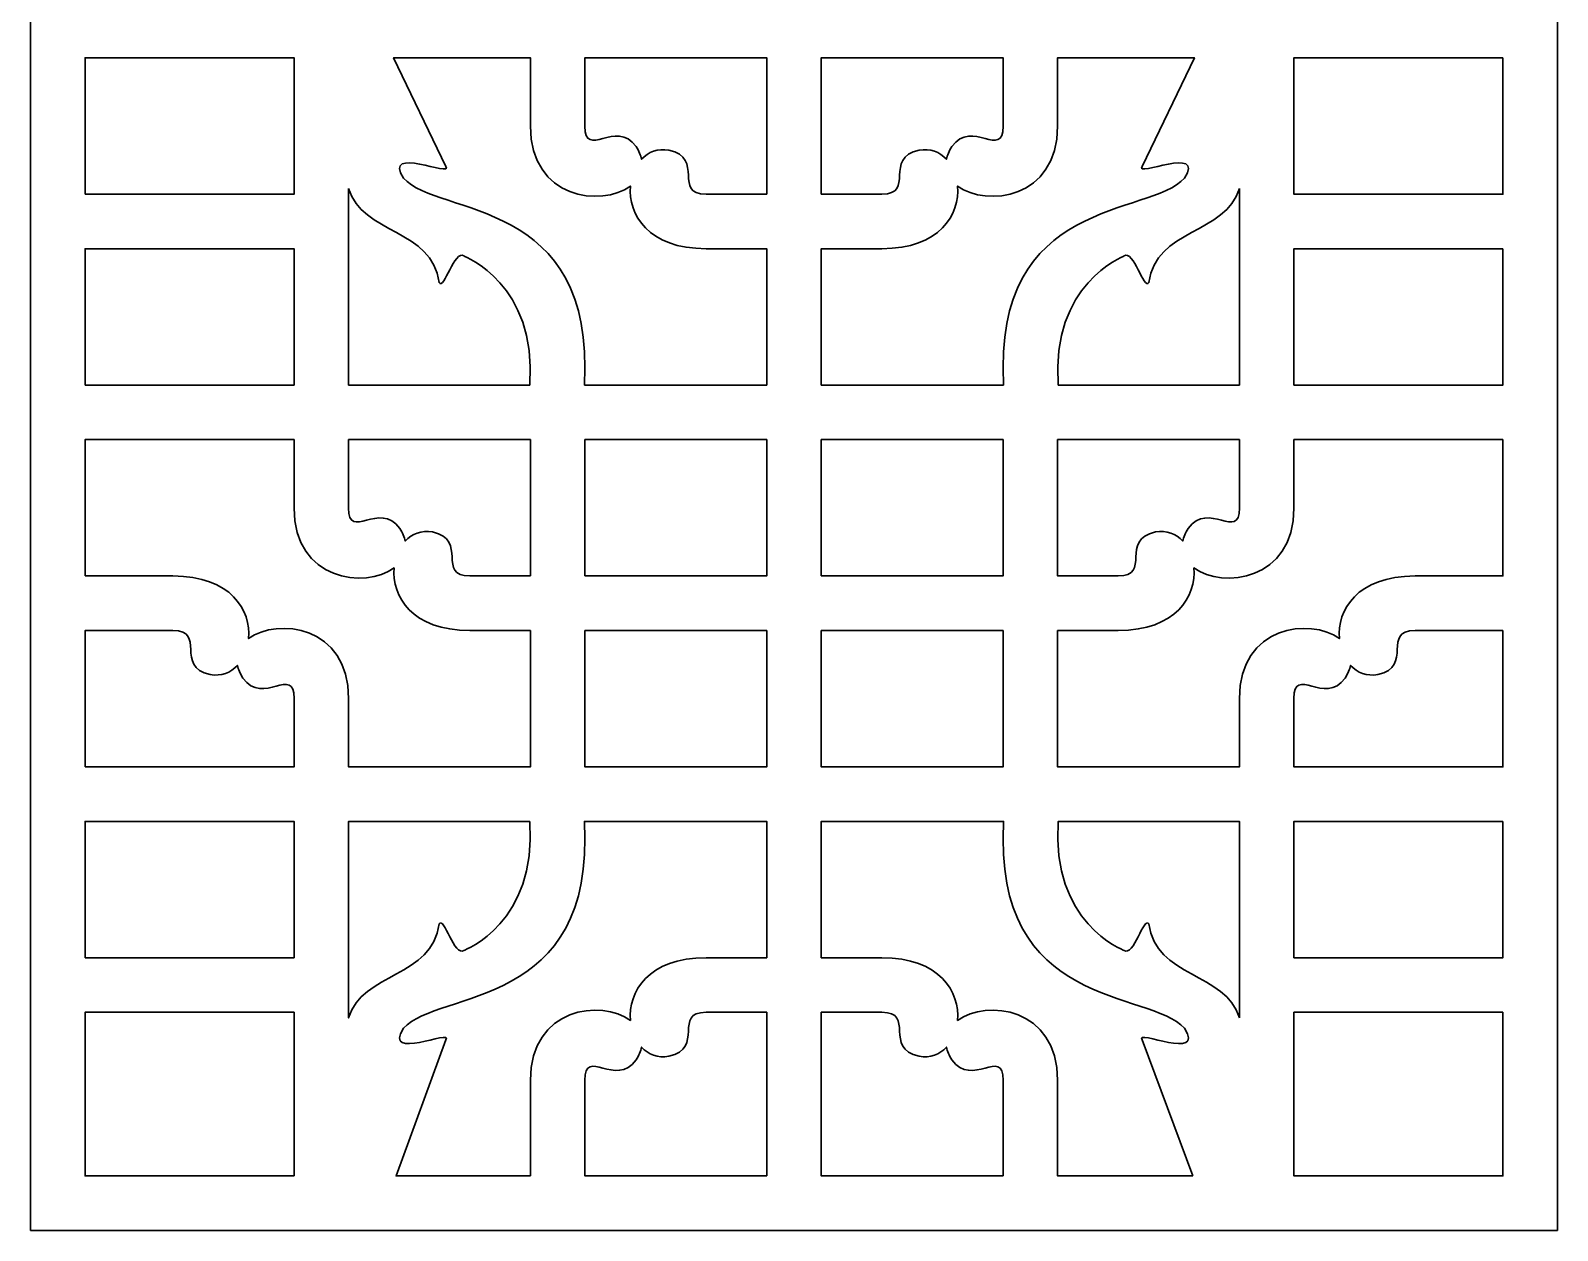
# Model space of a CAD drawing. Header units: centimetres. Extents: x -8.3 to -1.5, y -1.7 to 9.
# Drawn here: x -8.28 to -1.5, y -1.66 to 3.67 of the extents above; entities that cross this region are included whole.
import ezdxf

# ---------------------------------------------------------------- set-up
doc = ezdxf.new("R2010")
doc.units = ezdxf.units.CM
doc.header["$MEASUREMENT"] = 0
doc.layers.add('layer 1', color=7, linetype='Continuous')

msp = doc.modelspace()

# ---------------------------------------------------------------- linework, layer by layer
at = {"layer": 'layer 1', "color": 250, "lineweight": 30}
for points, knots in [([(-8.28051, 9.00076), (-8.28051, 9.00076), (-1.49954, 9.00076), (-1.49954, 9.00076), (-1.49954, 9.00076), (-1.49954, 9.00076), (-1.49954, -1.65505), (-1.49954, -1.65505), (-1.49954, -1.65505), (-1.49954, -1.65505), (-8.28051, -1.65505), (-8.28051, -1.65505), (-8.28051, -1.65505), (-8.28051, -1.65505), (-8.28051, 9.00076), (-8.28051, 9.00076)], [0, 0, 0, 0, 0.2, 0.2, 0.2, 0.2, 0.4, 0.4, 0.4, 0.4, 0.6, 0.6, 0.6, 0.6, 1, 1, 1, 1]), ([(-8.03833, 2.94632), (-8.03833, 2.94632), (-7.10999, 2.94632), (-7.10999, 2.94632), (-7.10999, 2.94632), (-7.10999, 2.94632), (-7.10999, 3.55176), (-7.10999, 3.55176), (-7.10999, 3.55176), (-7.10999, 3.55176), (-8.03833, 3.55176), (-8.03833, 3.55176), (-8.03833, 3.55176), (-8.03833, 3.55176), (-8.03833, 2.94632), (-8.03833, 2.94632)], [0, 0, 0, 0, 0.2, 0.2, 0.2, 0.2, 0.4, 0.4, 0.4, 0.4, 0.6, 0.6, 0.6, 0.6, 1, 1, 1, 1]), ([(-5.82084, 2.0987), (-5.77194, 2.93917), (-6.46856, 2.84468), (-6.62449, 3.01732), (-6.62449, 3.01732), (-6.71781, 3.16505), (-6.4021, 3.01885), (-6.43572, 3.06879), (-6.43572, 3.06879), (-6.43572, 3.06879), (-6.66834, 3.55176), (-6.66834, 3.55176), (-6.66834, 3.55176), (-6.66834, 3.55176), (-6.06056, 3.55176), (-6.06056, 3.55176), (-6.06056, 3.55176), (-6.06056, 3.55176), (-6.06056, 3.24807), (-6.06056, 3.24807), (-6.06056, 3.24807), (-6.06037, 2.92465), (-5.74367, 2.88731), (-5.61628, 2.9823), (-5.61628, 2.9823), (-5.62729, 2.8569), (-5.53864, 2.70429), (-5.28023, 2.70414), (-5.28023, 2.70414), (-5.28023, 2.70414), (-5.01113, 2.70414), (-5.01113, 2.70414), (-5.01113, 2.70414), (-5.01113, 2.70414), (-5.01113, 2.0987), (-5.01113, 2.0987), (-5.01113, 2.0987), (-5.01113, 2.0987), (-5.82084, 2.0987), (-5.82084, 2.0987)], [0, 0, 0, 0, 0.0909091, 0.0909091, 0.0909091, 0.0909091, 0.1818182, 0.1818182, 0.1818182, 0.1818182, 0.2727273, 0.2727273, 0.2727273, 0.2727273, 0.3636364, 0.3636364, 0.3636364, 0.3636364, 0.4545455, 0.4545455, 0.4545455, 0.4545455, 0.5454545, 0.5454545, 0.5454545, 0.5454545, 0.6363636, 0.6363636, 0.6363636, 0.6363636, 0.7272727, 0.7272727, 0.7272727, 0.7272727, 0.8181818, 0.8181818, 0.8181818, 0.8181818, 1, 1, 1, 1]), ([(-5.01113, 2.94632), (-5.11484, 2.94632), (-5.13107, 2.94632), (-5.28023, 2.94632), (-5.28023, 2.94632), (-5.43007, 2.9459), (-5.28535, 3.10676), (-5.4457, 3.1417), (-5.4457, 3.1417), (-5.49488, 3.15086), (-5.53669, 3.13347), (-5.56674, 3.10116), (-5.56674, 3.10116), (-5.57053, 3.11895), (-5.5785, 3.13779), (-5.59133, 3.15746), (-5.59133, 3.15746), (-5.68097, 3.28326), (-5.8188, 3.09823), (-5.81838, 3.24807), (-5.81838, 3.24807), (-5.81838, 3.40426), (-5.81838, 3.43001), (-5.81838, 3.55176), (-5.81838, 3.55176), (-5.81838, 3.55176), (-5.01113, 3.55176), (-5.01113, 3.55176), (-5.01113, 3.55176), (-5.01113, 3.55176), (-5.01113, 2.94632), (-5.01113, 2.94632)], [0, 0, 0, 0, 0.1111111, 0.1111111, 0.1111111, 0.1111111, 0.2222222, 0.2222222, 0.2222222, 0.2222222, 0.3333333, 0.3333333, 0.3333333, 0.3333333, 0.4444444, 0.4444444, 0.4444444, 0.4444444, 0.5555556, 0.5555556, 0.5555556, 0.5555556, 0.6666667, 0.6666667, 0.6666667, 0.6666667, 0.7777778, 0.7777778, 0.7777778, 0.7777778, 1, 1, 1, 1]), ([(-3.95924, 2.0987), (-4.00815, 2.93917), (-3.31153, 2.84468), (-3.1556, 3.01732), (-3.1556, 3.01732), (-3.06228, 3.16505), (-3.37799, 3.01885), (-3.34437, 3.06879), (-3.34437, 3.06879), (-3.34437, 3.06879), (-3.11175, 3.55176), (-3.11175, 3.55176), (-3.11175, 3.55176), (-3.11175, 3.55176), (-3.71953, 3.55176), (-3.71953, 3.55176), (-3.71953, 3.55176), (-3.71953, 3.55176), (-3.71953, 3.24807), (-3.71953, 3.24807), (-3.71953, 3.24807), (-3.71971, 2.92465), (-4.03642, 2.88731), (-4.16381, 2.9823), (-4.16381, 2.9823), (-4.1528, 2.8569), (-4.24145, 2.70429), (-4.49986, 2.70414), (-4.49986, 2.70414), (-4.49986, 2.70414), (-4.76895, 2.70414), (-4.76895, 2.70414), (-4.76895, 2.70414), (-4.76895, 2.70414), (-4.76895, 2.0987), (-4.76895, 2.0987), (-4.76895, 2.0987), (-4.76895, 2.0987), (-3.95924, 2.0987), (-3.95924, 2.0987)], [0, 0, 0, 0, 0.0909091, 0.0909091, 0.0909091, 0.0909091, 0.1818182, 0.1818182, 0.1818182, 0.1818182, 0.2727273, 0.2727273, 0.2727273, 0.2727273, 0.3636364, 0.3636364, 0.3636364, 0.3636364, 0.4545455, 0.4545455, 0.4545455, 0.4545455, 0.5454545, 0.5454545, 0.5454545, 0.5454545, 0.6363636, 0.6363636, 0.6363636, 0.6363636, 0.7272727, 0.7272727, 0.7272727, 0.7272727, 0.8181818, 0.8181818, 0.8181818, 0.8181818, 1, 1, 1, 1]), ([(-4.76895, 2.94632), (-4.66526, 2.94632), (-4.64902, 2.94632), (-4.49986, 2.94632), (-4.49986, 2.94632), (-4.35001, 2.9459), (-4.49474, 3.10676), (-4.33438, 3.1417), (-4.33438, 3.1417), (-4.28521, 3.15086), (-4.2434, 3.13347), (-4.21334, 3.10116), (-4.21334, 3.10116), (-4.20956, 3.11895), (-4.20159, 3.13779), (-4.18876, 3.15746), (-4.18876, 3.15746), (-4.09911, 3.28326), (-3.96128, 3.09823), (-3.9617, 3.24807), (-3.9617, 3.24807), (-3.9617, 3.40426), (-3.9617, 3.43001), (-3.9617, 3.55176), (-3.9617, 3.55176), (-3.9617, 3.55176), (-4.76895, 3.55176), (-4.76895, 3.55176), (-4.76895, 3.55176), (-4.76895, 3.55176), (-4.76895, 2.94632), (-4.76895, 2.94632)], [0, 0, 0, 0, 0.1111111, 0.1111111, 0.1111111, 0.1111111, 0.2222222, 0.2222222, 0.2222222, 0.2222222, 0.3333333, 0.3333333, 0.3333333, 0.3333333, 0.4444444, 0.4444444, 0.4444444, 0.4444444, 0.5555556, 0.5555556, 0.5555556, 0.5555556, 0.6666667, 0.6666667, 0.6666667, 0.6666667, 0.7777778, 0.7777778, 0.7777778, 0.7777778, 1, 1, 1, 1]), ([(-1.74171, 3.55176), (-1.74171, 3.55176), (-2.6701, 3.55176), (-2.6701, 3.55176), (-2.6701, 3.55176), (-2.6701, 3.55176), (-2.6701, 2.94632), (-2.6701, 2.94632), (-2.6701, 2.94632), (-2.6701, 2.94632), (-1.74171, 2.94632), (-1.74171, 2.94632), (-1.74171, 2.94632), (-1.74171, 2.94632), (-1.74171, 3.55176), (-1.74171, 3.55176)], [0, 0, 0, 0, 0.2, 0.2, 0.2, 0.2, 0.4, 0.4, 0.4, 0.4, 0.6, 0.6, 0.6, 0.6, 1, 1, 1, 1]), ([(-6.86781, 2.97126), (-6.81026, 2.76891), (-6.49307, 2.79198), (-6.46642, 2.55359), (-6.46642, 2.55359), (-6.44351, 2.519), (-6.39824, 2.70205), (-6.35582, 2.67196), (-6.35582, 2.67196), (-6.35282, 2.66994), (-6.03008, 2.54746), (-6.06326, 2.0987), (-6.06326, 2.0987), (-6.06326, 2.0987), (-6.86781, 2.0987), (-6.86781, 2.0987), (-6.86781, 2.0987), (-6.86781, 2.0987), (-6.86781, 2.97126), (-6.86781, 2.97126)], [0, 0, 0, 0, 0.1666667, 0.1666667, 0.1666667, 0.1666667, 0.3333333, 0.3333333, 0.3333333, 0.3333333, 0.5, 0.5, 0.5, 0.5, 0.6666667, 0.6666667, 0.6666667, 0.6666667, 1, 1, 1, 1]), ([(-2.91228, 2.97126), (-2.96983, 2.76891), (-3.28702, 2.79198), (-3.31366, 2.55359), (-3.31366, 2.55359), (-3.33658, 2.519), (-3.38185, 2.70205), (-3.42427, 2.67196), (-3.42427, 2.67196), (-3.42727, 2.66994), (-3.75, 2.54746), (-3.71682, 2.0987), (-3.71682, 2.0987), (-3.71682, 2.0987), (-2.91228, 2.0987), (-2.91228, 2.0987), (-2.91228, 2.0987), (-2.91228, 2.0987), (-2.91228, 2.97126), (-2.91228, 2.97126)], [0, 0, 0, 0, 0.1666667, 0.1666667, 0.1666667, 0.1666667, 0.3333333, 0.3333333, 0.3333333, 0.3333333, 0.5, 0.5, 0.5, 0.5, 0.6666667, 0.6666667, 0.6666667, 0.6666667, 1, 1, 1, 1]), ([(-8.03833, 2.0987), (-8.03833, 2.0987), (-7.10999, 2.0987), (-7.10999, 2.0987), (-7.10999, 2.0987), (-7.10999, 2.0987), (-7.10999, 2.70414), (-7.10999, 2.70414), (-7.10999, 2.70414), (-7.10999, 2.70414), (-8.03833, 2.70414), (-8.03833, 2.70414), (-8.03833, 2.70414), (-8.03833, 2.70414), (-8.03833, 2.0987), (-8.03833, 2.0987)], [0, 0, 0, 0, 0.2, 0.2, 0.2, 0.2, 0.4, 0.4, 0.4, 0.4, 0.6, 0.6, 0.6, 0.6, 1, 1, 1, 1]), ([(-1.74171, 2.70414), (-1.74171, 2.70414), (-2.6701, 2.70414), (-2.6701, 2.70414), (-2.6701, 2.70414), (-2.6701, 2.70414), (-2.6701, 2.0987), (-2.6701, 2.0987), (-2.6701, 2.0987), (-2.6701, 2.0987), (-1.74171, 2.0987), (-1.74171, 2.0987), (-1.74171, 2.0987), (-1.74171, 2.0987), (-1.74171, 2.70414), (-1.74171, 2.70414)], [0, 0, 0, 0, 0.2, 0.2, 0.2, 0.2, 0.4, 0.4, 0.4, 0.4, 0.6, 0.6, 0.6, 0.6, 1, 1, 1, 1]), ([(-8.03833, 1.25107), (-8.03833, 1.25107), (-7.64814, 1.25107), (-7.64814, 1.25107), (-7.64814, 1.25107), (-7.38973, 1.25093), (-7.30109, 1.09832), (-7.31209, 0.97291), (-7.31209, 0.97291), (-7.1847, 1.0679), (-6.868, 1.03056), (-6.86781, 0.70714), (-6.86781, 0.70714), (-6.86781, 0.70714), (-6.86781, 0.40345), (-6.86781, 0.40345), (-6.86781, 0.40345), (-6.86781, 0.40345), (-6.06056, 0.40345), (-6.06056, 0.40345), (-6.06056, 0.40345), (-6.06056, 0.40345), (-6.06056, 1.0089), (-6.06056, 1.0089), (-6.06056, 1.0089), (-6.06056, 1.0089), (-6.32966, 1.0089), (-6.32966, 1.0089), (-6.32966, 1.0089), (-6.58807, 1.00904), (-6.67671, 1.16165), (-6.66571, 1.28706), (-6.66571, 1.28706), (-6.7931, 1.19207), (-7.1098, 1.22941), (-7.10999, 1.55283), (-7.10999, 1.55283), (-7.10999, 1.55283), (-7.10999, 1.85652), (-7.10999, 1.85652), (-7.10999, 1.85652), (-7.10999, 1.85652), (-8.03833, 1.85652), (-8.03833, 1.85652), (-8.03833, 1.85652), (-8.03833, 1.85652), (-8.03833, 1.25107), (-8.03833, 1.25107)], [0, 0, 0, 0, 0.0769231, 0.0769231, 0.0769231, 0.0769231, 0.1538462, 0.1538462, 0.1538462, 0.1538462, 0.2307692, 0.2307692, 0.2307692, 0.2307692, 0.3076923, 0.3076923, 0.3076923, 0.3076923, 0.3846154, 0.3846154, 0.3846154, 0.3846154, 0.4615385, 0.4615385, 0.4615385, 0.4615385, 0.5384615, 0.5384615, 0.5384615, 0.5384615, 0.6153846, 0.6153846, 0.6153846, 0.6153846, 0.6923077, 0.6923077, 0.6923077, 0.6923077, 0.7692308, 0.7692308, 0.7692308, 0.7692308, 0.8461538, 0.8461538, 0.8461538, 0.8461538, 1, 1, 1, 1]), ([(-6.06056, 1.25107), (-6.06056, 1.25107), (-6.06056, 1.85652), (-6.06056, 1.85652), (-6.06056, 1.85652), (-6.06056, 1.85652), (-6.86781, 1.85652), (-6.86781, 1.85652), (-6.86781, 1.85652), (-6.86781, 1.73476), (-6.86781, 1.70901), (-6.86781, 1.55283), (-6.86781, 1.55283), (-6.86823, 1.40298), (-6.7304, 1.58802), (-6.64076, 1.46222), (-6.64076, 1.46222), (-6.62793, 1.44255), (-6.61996, 1.42371), (-6.61617, 1.40591), (-6.61617, 1.40591), (-6.58612, 1.43823), (-6.54431, 1.45561), (-6.49513, 1.44646), (-6.49513, 1.44646), (-6.33478, 1.41152), (-6.4795, 1.25065), (-6.32966, 1.25107), (-6.32966, 1.25107), (-6.1805, 1.25107), (-6.16426, 1.25107), (-6.06056, 1.25107)], [0, 0, 0, 0, 0.1111111, 0.1111111, 0.1111111, 0.1111111, 0.2222222, 0.2222222, 0.2222222, 0.2222222, 0.3333333, 0.3333333, 0.3333333, 0.3333333, 0.4444444, 0.4444444, 0.4444444, 0.4444444, 0.5555556, 0.5555556, 0.5555556, 0.5555556, 0.6666667, 0.6666667, 0.6666667, 0.6666667, 0.7777778, 0.7777778, 0.7777778, 0.7777778, 1, 1, 1, 1]), ([(-5.81838, 1.25107), (-5.81838, 1.25107), (-5.01113, 1.25107), (-5.01113, 1.25107), (-5.01113, 1.25107), (-5.01113, 1.25107), (-5.01113, 1.85652), (-5.01113, 1.85652), (-5.01113, 1.85652), (-5.01113, 1.85652), (-5.81838, 1.85652), (-5.81838, 1.85652), (-5.81838, 1.85652), (-5.81838, 1.85652), (-5.81838, 1.25107), (-5.81838, 1.25107)], [0, 0, 0, 0, 0.2, 0.2, 0.2, 0.2, 0.4, 0.4, 0.4, 0.4, 0.6, 0.6, 0.6, 0.6, 1, 1, 1, 1]), ([(-4.76895, 1.25107), (-4.76895, 1.25107), (-3.9617, 1.25107), (-3.9617, 1.25107), (-3.9617, 1.25107), (-3.9617, 1.25107), (-3.9617, 1.85652), (-3.9617, 1.85652), (-3.9617, 1.85652), (-3.9617, 1.85652), (-4.76895, 1.85652), (-4.76895, 1.85652), (-4.76895, 1.85652), (-4.76895, 1.85652), (-4.76895, 1.25107), (-4.76895, 1.25107)], [0, 0, 0, 0, 0.2, 0.2, 0.2, 0.2, 0.4, 0.4, 0.4, 0.4, 0.6, 0.6, 0.6, 0.6, 1, 1, 1, 1]), ([(-1.74171, 1.85652), (-1.74171, 1.85652), (-2.6701, 1.85652), (-2.6701, 1.85652), (-2.6701, 1.85652), (-2.6701, 1.85652), (-2.6701, 1.55283), (-2.6701, 1.55283), (-2.6701, 1.55283), (-2.67028, 1.22941), (-2.98699, 1.19207), (-3.11438, 1.28706), (-3.11438, 1.28706), (-3.10337, 1.16165), (-3.19202, 1.00904), (-3.45043, 1.0089), (-3.45043, 1.0089), (-3.45043, 1.0089), (-3.71953, 1.0089), (-3.71953, 1.0089), (-3.71953, 1.0089), (-3.71953, 1.0089), (-3.71953, 0.40345), (-3.71953, 0.40345), (-3.71953, 0.40345), (-3.71953, 0.40345), (-2.91228, 0.40345), (-2.91228, 0.40345), (-2.91228, 0.40345), (-2.91228, 0.40345), (-2.91228, 0.70714), (-2.91228, 0.70714), (-2.91228, 0.70714), (-2.91209, 1.03056), (-2.59539, 1.0679), (-2.468, 0.97291), (-2.468, 0.97291), (-2.479, 1.09832), (-2.39036, 1.25093), (-2.13194, 1.25107), (-2.13194, 1.25107), (-2.13194, 1.25107), (-1.74171, 1.25107), (-1.74171, 1.25107), (-1.74171, 1.25107), (-1.74171, 1.25107), (-1.74171, 1.85652), (-1.74171, 1.85652)], [0, 0, 0, 0, 0.0769231, 0.0769231, 0.0769231, 0.0769231, 0.1538462, 0.1538462, 0.1538462, 0.1538462, 0.2307692, 0.2307692, 0.2307692, 0.2307692, 0.3076923, 0.3076923, 0.3076923, 0.3076923, 0.3846154, 0.3846154, 0.3846154, 0.3846154, 0.4615385, 0.4615385, 0.4615385, 0.4615385, 0.5384615, 0.5384615, 0.5384615, 0.5384615, 0.6153846, 0.6153846, 0.6153846, 0.6153846, 0.6923077, 0.6923077, 0.6923077, 0.6923077, 0.7692308, 0.7692308, 0.7692308, 0.7692308, 0.8461538, 0.8461538, 0.8461538, 0.8461538, 1, 1, 1, 1]), ([(-2.91228, 1.85652), (-2.91228, 1.85652), (-3.71953, 1.85652), (-3.71953, 1.85652), (-3.71953, 1.85652), (-3.71953, 1.85652), (-3.71953, 1.25107), (-3.71953, 1.25107), (-3.71953, 1.25107), (-3.61583, 1.25107), (-3.59959, 1.25107), (-3.45043, 1.25107), (-3.45043, 1.25107), (-3.30059, 1.25065), (-3.44531, 1.41152), (-3.28496, 1.44646), (-3.28496, 1.44646), (-3.23578, 1.45561), (-3.19397, 1.43823), (-3.16392, 1.40591), (-3.16392, 1.40591), (-3.16013, 1.42371), (-3.15216, 1.44255), (-3.13933, 1.46222), (-3.13933, 1.46222), (-3.04968, 1.58802), (-2.91185, 1.40298), (-2.91228, 1.55283), (-2.91228, 1.55283), (-2.91228, 1.70901), (-2.91228, 1.73476), (-2.91228, 1.85652)], [0, 0, 0, 0, 0.1111111, 0.1111111, 0.1111111, 0.1111111, 0.2222222, 0.2222222, 0.2222222, 0.2222222, 0.3333333, 0.3333333, 0.3333333, 0.3333333, 0.4444444, 0.4444444, 0.4444444, 0.4444444, 0.5555556, 0.5555556, 0.5555556, 0.5555556, 0.6666667, 0.6666667, 0.6666667, 0.6666667, 0.7777778, 0.7777778, 0.7777778, 0.7777778, 1, 1, 1, 1]), ([(-8.03833, 0.40345), (-8.03833, 0.40345), (-7.10999, 0.40345), (-7.10999, 0.40345), (-7.10999, 0.40345), (-7.10999, 0.52521), (-7.10999, 0.55095), (-7.10999, 0.70714), (-7.10999, 0.70714), (-7.10957, 0.85699), (-7.2474, 0.67195), (-7.33705, 0.79775), (-7.33705, 0.79775), (-7.34987, 0.81742), (-7.35784, 0.83626), (-7.36163, 0.85406), (-7.36163, 0.85406), (-7.39168, 0.82174), (-7.43349, 0.80436), (-7.48267, 0.81351), (-7.48267, 0.81351), (-7.64302, 0.84845), (-7.4983, 1.00932), (-7.64814, 1.0089), (-7.64814, 1.0089), (-7.79968, 1.0089), (-7.90225, 1.0089), (-8.03833, 1.0089), (-8.03833, 1.0089), (-8.03833, 1.0089), (-8.03833, 0.40345), (-8.03833, 0.40345)], [0, 0, 0, 0, 0.1111111, 0.1111111, 0.1111111, 0.1111111, 0.2222222, 0.2222222, 0.2222222, 0.2222222, 0.3333333, 0.3333333, 0.3333333, 0.3333333, 0.4444444, 0.4444444, 0.4444444, 0.4444444, 0.5555556, 0.5555556, 0.5555556, 0.5555556, 0.6666667, 0.6666667, 0.6666667, 0.6666667, 0.7777778, 0.7777778, 0.7777778, 0.7777778, 1, 1, 1, 1]), ([(-5.01113, 1.0089), (-5.01113, 1.0089), (-5.81838, 1.0089), (-5.81838, 1.0089), (-5.81838, 1.0089), (-5.81838, 1.0089), (-5.81838, 0.40345), (-5.81838, 0.40345), (-5.81838, 0.40345), (-5.81838, 0.40345), (-5.01113, 0.40345), (-5.01113, 0.40345), (-5.01113, 0.40345), (-5.01113, 0.40345), (-5.01113, 1.0089), (-5.01113, 1.0089)], [0, 0, 0, 0, 0.2, 0.2, 0.2, 0.2, 0.4, 0.4, 0.4, 0.4, 0.6, 0.6, 0.6, 0.6, 1, 1, 1, 1]), ([(-3.9617, 1.0089), (-3.9617, 1.0089), (-4.76895, 1.0089), (-4.76895, 1.0089), (-4.76895, 1.0089), (-4.76895, 1.0089), (-4.76895, 0.40345), (-4.76895, 0.40345), (-4.76895, 0.40345), (-4.76895, 0.40345), (-3.9617, 0.40345), (-3.9617, 0.40345), (-3.9617, 0.40345), (-3.9617, 0.40345), (-3.9617, 1.0089), (-3.9617, 1.0089)], [0, 0, 0, 0, 0.2, 0.2, 0.2, 0.2, 0.4, 0.4, 0.4, 0.4, 0.6, 0.6, 0.6, 0.6, 1, 1, 1, 1]), ([(-1.74171, 1.0089), (-1.87782, 1.0089), (-1.98039, 1.0089), (-2.13194, 1.0089), (-2.13194, 1.0089), (-2.28179, 1.00932), (-2.13707, 0.84845), (-2.29742, 0.81351), (-2.29742, 0.81351), (-2.34659, 0.80436), (-2.3884, 0.82174), (-2.41846, 0.85406), (-2.41846, 0.85406), (-2.42225, 0.83626), (-2.43022, 0.81742), (-2.44304, 0.79775), (-2.44304, 0.79775), (-2.53269, 0.67195), (-2.67052, 0.85699), (-2.6701, 0.70714), (-2.6701, 0.70714), (-2.6701, 0.55095), (-2.6701, 0.52521), (-2.6701, 0.40345), (-2.6701, 0.40345), (-2.6701, 0.40345), (-1.74171, 0.40345), (-1.74171, 0.40345), (-1.74171, 0.40345), (-1.74171, 0.40345), (-1.74171, 1.0089), (-1.74171, 1.0089)], [0, 0, 0, 0, 0.1111111, 0.1111111, 0.1111111, 0.1111111, 0.2222222, 0.2222222, 0.2222222, 0.2222222, 0.3333333, 0.3333333, 0.3333333, 0.3333333, 0.4444444, 0.4444444, 0.4444444, 0.4444444, 0.5555556, 0.5555556, 0.5555556, 0.5555556, 0.6666667, 0.6666667, 0.6666667, 0.6666667, 0.7777778, 0.7777778, 0.7777778, 0.7777778, 1, 1, 1, 1]), ([(-8.03833, -0.44417), (-8.03833, -0.44417), (-7.10999, -0.44417), (-7.10999, -0.44417), (-7.10999, -0.44417), (-7.10999, -0.44417), (-7.10999, 0.16127), (-7.10999, 0.16127), (-7.10999, 0.16127), (-7.10999, 0.16127), (-8.03833, 0.16127), (-8.03833, 0.16127), (-8.03833, 0.16127), (-8.03833, 0.16127), (-8.03833, -0.44417), (-8.03833, -0.44417)], [0, 0, 0, 0, 0.2, 0.2, 0.2, 0.2, 0.4, 0.4, 0.4, 0.4, 0.6, 0.6, 0.6, 0.6, 1, 1, 1, 1]), ([(-6.06326, 0.16127), (-6.06326, 0.16127), (-6.86781, 0.16127), (-6.86781, 0.16127), (-6.86781, 0.16127), (-6.86781, 0.16127), (-6.86781, -0.71128), (-6.86781, -0.71128), (-6.86781, -0.71128), (-6.81026, -0.50893), (-6.49307, -0.53201), (-6.46642, -0.29362), (-6.46642, -0.29362), (-6.44351, -0.25903), (-6.39824, -0.44208), (-6.35582, -0.41199), (-6.35582, -0.41199), (-6.35282, -0.40997), (-6.03009, -0.28749), (-6.06326, 0.16127)], [0, 0, 0, 0, 0.1666667, 0.1666667, 0.1666667, 0.1666667, 0.3333333, 0.3333333, 0.3333333, 0.3333333, 0.5, 0.5, 0.5, 0.5, 0.6666667, 0.6666667, 0.6666667, 0.6666667, 1, 1, 1, 1]), ([(-6.06056, -1.41288), (-6.06056, -1.41288), (-6.06056, -0.9881), (-6.06056, -0.9881), (-6.06056, -0.9881), (-6.06037, -0.66469), (-5.74367, -0.62734), (-5.61628, -0.72233), (-5.61628, -0.72233), (-5.62729, -0.59693), (-5.53864, -0.44432), (-5.28023, -0.44417), (-5.28023, -0.44417), (-5.28023, -0.44417), (-5.01113, -0.44417), (-5.01113, -0.44417), (-5.01113, -0.44417), (-5.01113, -0.44417), (-5.01113, 0.16127), (-5.01113, 0.16127), (-5.01113, 0.16127), (-5.01113, 0.16127), (-5.82084, 0.16127), (-5.82084, 0.16127), (-5.82084, 0.16127), (-5.77194, -0.67919), (-6.46856, -0.58471), (-6.62449, -0.75735), (-6.62449, -0.75735), (-6.71781, -0.90508), (-6.4021, -0.75888), (-6.43572, -0.80882), (-6.43572, -0.80882), (-6.43572, -0.80882), (-6.65746, -1.41288), (-6.65746, -1.41288), (-6.65746, -1.41288), (-6.65746, -1.41288), (-6.06056, -1.41288), (-6.06056, -1.41288)], [0, 0, 0, 0, 0.0909091, 0.0909091, 0.0909091, 0.0909091, 0.1818182, 0.1818182, 0.1818182, 0.1818182, 0.2727273, 0.2727273, 0.2727273, 0.2727273, 0.3636364, 0.3636364, 0.3636364, 0.3636364, 0.4545455, 0.4545455, 0.4545455, 0.4545455, 0.5454545, 0.5454545, 0.5454545, 0.5454545, 0.6363636, 0.6363636, 0.6363636, 0.6363636, 0.7272727, 0.7272727, 0.7272727, 0.7272727, 0.8181818, 0.8181818, 0.8181818, 0.8181818, 1, 1, 1, 1]), ([(-3.1188, -1.41288), (-3.1188, -1.41288), (-3.34437, -0.80882), (-3.34437, -0.80882), (-3.34437, -0.80882), (-3.37799, -0.75888), (-3.06228, -0.90508), (-3.1556, -0.75735), (-3.1556, -0.75735), (-3.31153, -0.58471), (-4.00815, -0.67919), (-3.95924, 0.16127), (-3.95924, 0.16127), (-3.95924, 0.16127), (-4.76895, 0.16127), (-4.76895, 0.16127), (-4.76895, 0.16127), (-4.76895, 0.16127), (-4.76895, -0.44417), (-4.76895, -0.44417), (-4.76895, -0.44417), (-4.76895, -0.44417), (-4.49986, -0.44417), (-4.49986, -0.44417), (-4.49986, -0.44417), (-4.24145, -0.44432), (-4.1528, -0.59693), (-4.16381, -0.72233), (-4.16381, -0.72233), (-4.03642, -0.62734), (-3.71971, -0.66469), (-3.71953, -0.9881), (-3.71953, -0.9881), (-3.71953, -0.9881), (-3.71953, -1.41288), (-3.71953, -1.41288), (-3.71953, -1.41288), (-3.71953, -1.41288), (-3.1188, -1.41288), (-3.1188, -1.41288)], [0, 0, 0, 0, 0.0909091, 0.0909091, 0.0909091, 0.0909091, 0.1818182, 0.1818182, 0.1818182, 0.1818182, 0.2727273, 0.2727273, 0.2727273, 0.2727273, 0.3636364, 0.3636364, 0.3636364, 0.3636364, 0.4545455, 0.4545455, 0.4545455, 0.4545455, 0.5454545, 0.5454545, 0.5454545, 0.5454545, 0.6363636, 0.6363636, 0.6363636, 0.6363636, 0.7272727, 0.7272727, 0.7272727, 0.7272727, 0.8181818, 0.8181818, 0.8181818, 0.8181818, 1, 1, 1, 1]), ([(-2.91228, -0.71128), (-2.91228, -0.71128), (-2.91228, 0.16127), (-2.91228, 0.16127), (-2.91228, 0.16127), (-2.91228, 0.16127), (-3.71682, 0.16127), (-3.71682, 0.16127), (-3.71682, 0.16127), (-3.75, -0.28749), (-3.42727, -0.40997), (-3.42427, -0.41199), (-3.42427, -0.41199), (-3.38185, -0.44208), (-3.33658, -0.25903), (-3.31366, -0.29362), (-3.31366, -0.29362), (-3.28702, -0.53201), (-2.96983, -0.50893), (-2.91228, -0.71128)], [0, 0, 0, 0, 0.1666667, 0.1666667, 0.1666667, 0.1666667, 0.3333333, 0.3333333, 0.3333333, 0.3333333, 0.5, 0.5, 0.5, 0.5, 0.6666667, 0.6666667, 0.6666667, 0.6666667, 1, 1, 1, 1]), ([(-1.74171, 0.16127), (-1.74171, 0.16127), (-2.6701, 0.16127), (-2.6701, 0.16127), (-2.6701, 0.16127), (-2.6701, 0.16127), (-2.6701, -0.44417), (-2.6701, -0.44417), (-2.6701, -0.44417), (-2.6701, -0.44417), (-1.74171, -0.44417), (-1.74171, -0.44417), (-1.74171, -0.44417), (-1.74171, -0.44417), (-1.74171, 0.16127), (-1.74171, 0.16127)], [0, 0, 0, 0, 0.2, 0.2, 0.2, 0.2, 0.4, 0.4, 0.4, 0.4, 0.6, 0.6, 0.6, 0.6, 1, 1, 1, 1]), ([(-7.10999, -1.41288), (-7.10999, -1.41288), (-7.10999, -0.68635), (-7.10999, -0.68635), (-7.10999, -0.68635), (-7.10999, -0.68635), (-8.03833, -0.68635), (-8.03833, -0.68635), (-8.03833, -0.68635), (-8.03833, -0.68635), (-8.03833, -1.41288), (-8.03833, -1.41288), (-8.03833, -1.41288), (-8.03833, -1.41288), (-7.10999, -1.41288), (-7.10999, -1.41288)], [0, 0, 0, 0, 0.2, 0.2, 0.2, 0.2, 0.4, 0.4, 0.4, 0.4, 0.6, 0.6, 0.6, 0.6, 1, 1, 1, 1]), ([(-5.01113, -1.41288), (-5.01113, -1.41288), (-5.01113, -0.68635), (-5.01113, -0.68635), (-5.01113, -0.68635), (-5.11484, -0.68635), (-5.13107, -0.68635), (-5.28023, -0.68635), (-5.28023, -0.68635), (-5.43007, -0.68593), (-5.28535, -0.84679), (-5.4457, -0.88173), (-5.4457, -0.88173), (-5.49488, -0.89089), (-5.53669, -0.8735), (-5.56674, -0.84119), (-5.56674, -0.84119), (-5.57053, -0.85898), (-5.5785, -0.87782), (-5.59133, -0.8975), (-5.59133, -0.8975), (-5.68097, -1.02329), (-5.8188, -0.83826), (-5.81838, -0.9881), (-5.81838, -0.9881), (-5.81838, -1.13579), (-5.81838, -1.27002), (-5.81838, -1.41288), (-5.81838, -1.41288), (-5.81838, -1.41288), (-5.01113, -1.41288), (-5.01113, -1.41288)], [0, 0, 0, 0, 0.1111111, 0.1111111, 0.1111111, 0.1111111, 0.2222222, 0.2222222, 0.2222222, 0.2222222, 0.3333333, 0.3333333, 0.3333333, 0.3333333, 0.4444444, 0.4444444, 0.4444444, 0.4444444, 0.5555556, 0.5555556, 0.5555556, 0.5555556, 0.6666667, 0.6666667, 0.6666667, 0.6666667, 0.7777778, 0.7777778, 0.7777778, 0.7777778, 1, 1, 1, 1]), ([(-3.9617, -1.41288), (-3.9617, -1.27002), (-3.9617, -1.13579), (-3.9617, -0.9881), (-3.9617, -0.9881), (-3.96128, -0.83826), (-4.09911, -1.02329), (-4.18876, -0.8975), (-4.18876, -0.8975), (-4.20159, -0.87782), (-4.20956, -0.85898), (-4.21334, -0.84119), (-4.21334, -0.84119), (-4.2434, -0.8735), (-4.28521, -0.89089), (-4.33438, -0.88173), (-4.33438, -0.88173), (-4.49474, -0.84679), (-4.35001, -0.68593), (-4.49986, -0.68635), (-4.49986, -0.68635), (-4.64902, -0.68635), (-4.66526, -0.68635), (-4.76895, -0.68635), (-4.76895, -0.68635), (-4.76895, -0.68635), (-4.76895, -1.41288), (-4.76895, -1.41288), (-4.76895, -1.41288), (-4.76895, -1.41288), (-3.9617, -1.41288), (-3.9617, -1.41288)], [0, 0, 0, 0, 0.1111111, 0.1111111, 0.1111111, 0.1111111, 0.2222222, 0.2222222, 0.2222222, 0.2222222, 0.3333333, 0.3333333, 0.3333333, 0.3333333, 0.4444444, 0.4444444, 0.4444444, 0.4444444, 0.5555556, 0.5555556, 0.5555556, 0.5555556, 0.6666667, 0.6666667, 0.6666667, 0.6666667, 0.7777778, 0.7777778, 0.7777778, 0.7777778, 1, 1, 1, 1]), ([(-1.74171, -0.68635), (-1.74171, -0.68635), (-2.6701, -0.68635), (-2.6701, -0.68635), (-2.6701, -0.68635), (-2.6701, -0.68635), (-2.6701, -1.41288), (-2.6701, -1.41288), (-2.6701, -1.41288), (-2.6701, -1.41288), (-1.74171, -1.41288), (-1.74171, -1.41288), (-1.74171, -1.41288), (-1.74171, -1.41288), (-1.74171, -0.68635), (-1.74171, -0.68635)], [0, 0, 0, 0, 0.2, 0.2, 0.2, 0.2, 0.4, 0.4, 0.4, 0.4, 0.6, 0.6, 0.6, 0.6, 1, 1, 1, 1])]:
    msp.add_open_spline(points, degree=3, knots=knots, dxfattribs=at)

doc.saveas('drawing.dxf')
